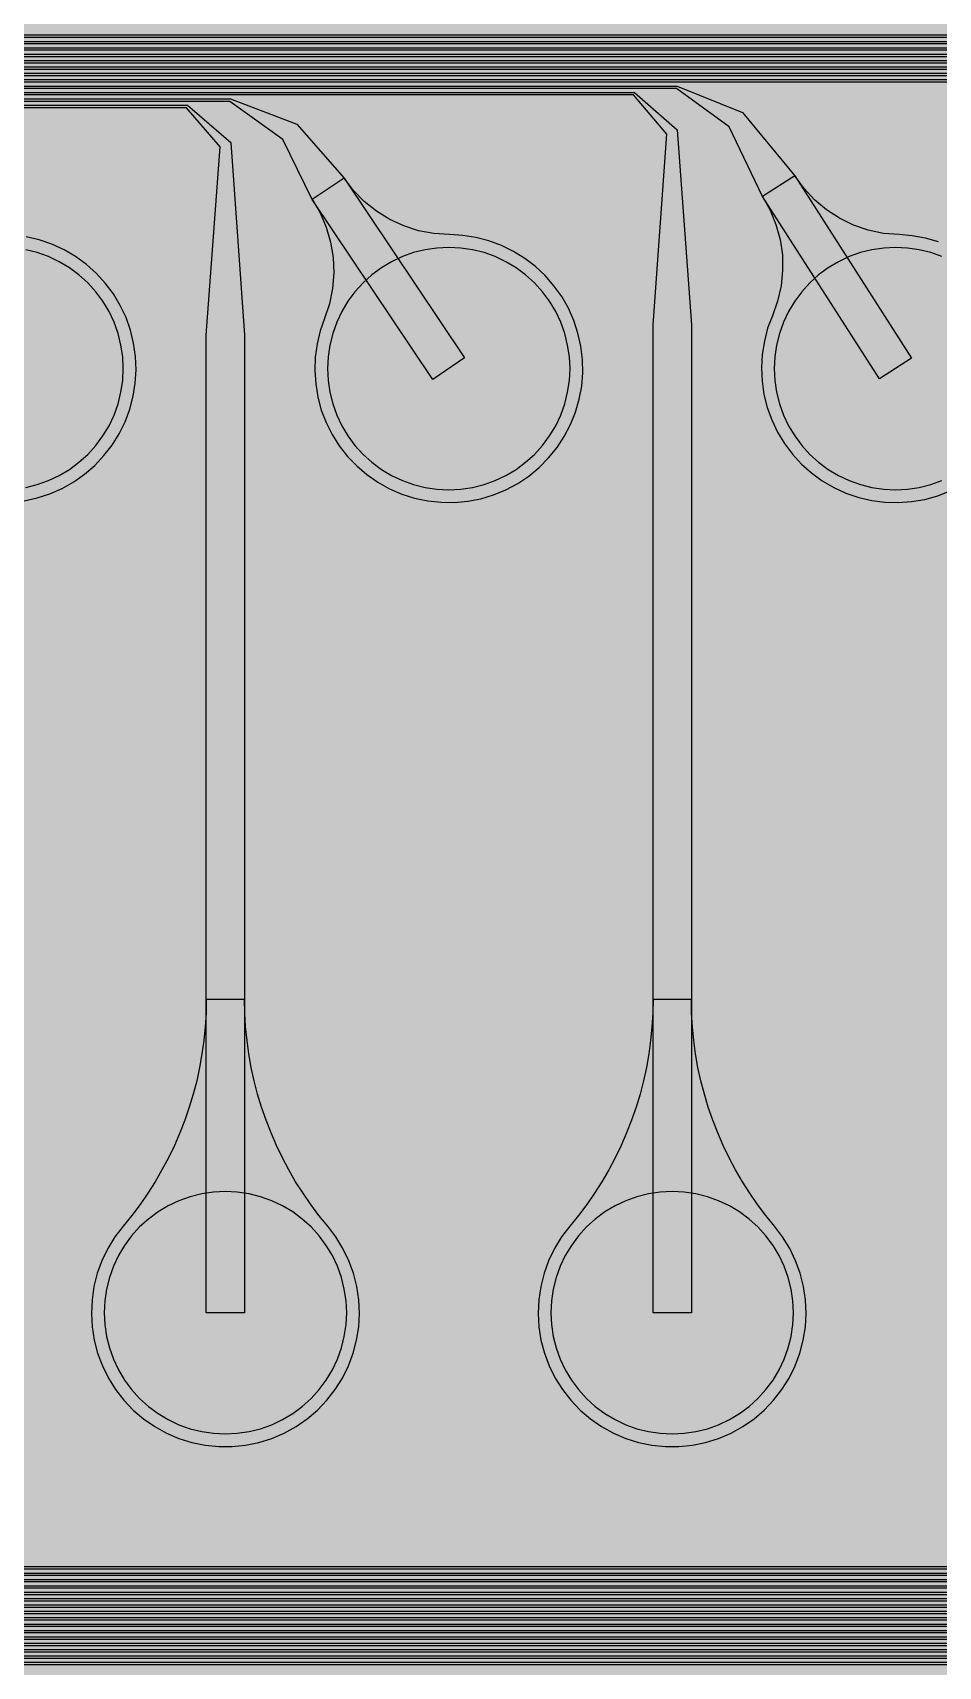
# Model space of a CAD drawing. Header units: metres. Extents: x -7240 to 10960, y -29667 to 1823.
# Drawn here: x -1903 to -1194, y -19170 to -17889 of the extents above; entities that cross this region are included whole.
import ezdxf

# ---------------------------------------------------------------- set-up
doc = ezdxf.new("R2010")
doc.units = ezdxf.units.M
for name, color, linetype in [('Metal1', 4, 'CONTINUOUS'), ('Polyimide', 7, 'CONTINUOUS'), ('Polyimide_Negative', 5, 'CONTINUOUS')]:
    doc.layers.add(name, color=color, linetype=linetype)

msp = doc.modelspace()

# ---------------------------------------------------------------- hatches: boundary and pattern name
at = {"layer": 'Polyimide'}
msp.add_hatch(color=7, dxfattribs=at).paths.add_polyline_path([(4088.5, -11806.9), (4098.7, -11851.2), (4115.6, -11893.5), (4138.6, -11932.7), (4167.4, -11968), (4201.1, -11998.5), (4239, -12023.6), (4280.3, -12042.7), (4349.2, -12073.7), (4413.2, -12113.8), (4471.3, -12162), (4522.3, -12217.7), (4565.4, -12279.7), (4599.7, -12346.9), (4624.7, -12418.2), (4639.9, -12492.2), (4645, -12567.5), (4639.9, -12642.8), (4624.7, -12716.8), (4599.7, -12788.1), (4565.4, -12855.3), (4522.3, -12917.3), (4471.3, -12973), (4413.2, -13021.2), (4349.2, -13061.3), (4280.3, -13092.3), (4239, -13111.4), (4201.1, -13136.5), (4167.4, -13167), (4138.6, -13202.3), (4115.6, -13241.5), (4098.7, -13283.8), (4088.5, -13328.1), (4085, -13373.5), (4085, -13567.5), (4099.4, -13861.6), (4142.6, -14152.8), (4214.2, -14438.4), (4313.4, -14715.5), (4439.2, -14981.7), (4590.6, -15234.2), (4766, -15470.7), (4963.7, -15688.8), (5181.8, -15886.5), (5418.3, -16061.9), (5670.8, -16213.3), (5936.9, -16339.1), (6214.1, -16438.3), (6499.7, -16509.9), (6790.9, -16553.1), (7085, -16567.5), (9960.4, -16567.5), (10038.8, -16571.4), (10116.4, -16582.9), (10192.6, -16601.9), (10266.5, -16628.4), (10337.5, -16662), (10404.8, -16702.3), (10467.9, -16749.1), (10526.1, -16801.8), (10578.8, -16860), (10625.6, -16923), (10665.9, -16990.4), (10699.5, -17061.4), (10725.9, -17135.3), (10745, -17211.4), (10756.5, -17289.1), (10760.4, -17367.5), (10760.4, -21957.3), (10721.6, -22012.9), (10686, -22070.6), (10653.6, -22130.1), (10624.5, -22191.4), (10598.9, -22254.2), (10576.8, -22318.2), (10558.3, -22383.5), (10543.4, -22449.6), (10532.2, -22516.5), (10524.7, -22583.8), (10521, -22651.5), (10521, -22719.3), (10524.7, -22787), (10532.2, -22854.4), (10543.4, -22921.2), (10558.3, -22987.4), (10576.8, -23052.6), (10598.9, -23116.7), (10624.5, -23179.5), (10653.6, -23240.7), (10686, -23300.3), (10721.6, -23357.9), (10760.4, -23413.5), (10760.4, -28667.5), (10756.5, -28745.9), (10745, -28823.6), (10725.9, -28899.7), (10699.5, -28973.6), (10665.9, -29044.6), (10625.6, -29112), (10578.8, -29175), (10526.1, -29233.2), (10467.9, -29285.9), (10404.8, -29332.7), (10337.5, -29373), (10266.5, -29406.6), (10192.6, -29433.1), (10116.4, -29452.1), (10038.8, -29463.6), (9960.4, -29467.5), (-6239.6, -29467.5), (-6318, -29463.6), (-6395.7, -29452.1), (-6471.9, -29433.1), (-6545.8, -29406.6), (-6616.7, -29373), (-6684.1, -29332.7), (-6747.1, -29285.9), (-6805.3, -29233.2), (-6858, -29175), (-6904.8, -29112), (-6945.2, -29044.6), (-6978.7, -28973.6), (-7005.2, -28899.7), (-7024.3, -28823.6), (-7035.8, -28745.9), (-7039.6, -28667.5), (-7039.6, -23426.3), (-6999.4, -23370.1), (-6962.3, -23311.6), (-6928.7, -23251.2), (-6898.5, -23189), (-6871.8, -23125.1), (-6848.8, -23059.9), (-6829.5, -22993.4), (-6814, -22926), (-6802.4, -22857.8), (-6794.6, -22789.1), (-6790.7, -22720), (-6790.7, -22650.8), (-6794.6, -22581.8), (-6802.4, -22513), (-6814, -22444.8), (-6829.5, -22377.4), (-6848.8, -22311), (-6871.8, -22245.7), (-6898.5, -22181.9), (-6928.7, -22119.7), (-6962.3, -22059.2), (-6999.4, -22000.8), (-7039.6, -21944.5), (-7039.6, -17367.5), (-7035.8, -17289.1), (-7024.3, -17211.4), (-7005.2, -17135.3), (-6978.7, -17061.4), (-6945.2, -16990.4), (-6904.8, -16923), (-6858, -16860), (-6805.3, -16801.8), (-6747.1, -16749.1), (-6684.1, -16702.3), (-6616.7, -16662), (-6545.8, -16628.4), (-6471.9, -16601.9), (-6395.7, -16582.9), (-6318, -16571.4), (-6239.6, -16567.5), (-3334, -16567.5), (-3039.9, -16553.1), (-2748.7, -16509.9), (-2463.1, -16438.3), (-2185.9, -16339.1), (-1919.8, -16213.3), (-1667.3, -16061.9), (-1430.8, -15886.5), (-1212.7, -15688.8), (-1015, -15470.7), (-839.6, -15234.2), (-688.2, -14981.7), (-562.4, -14715.5), (-463.2, -14438.4), (-391.6, -14152.8), (-348.4, -13861.6), (-334, -13567.5), (-334, -13373.5), (-337.5, -13328.1), (-347.7, -13283.8), (-364.6, -13241.5), (-387.6, -13202.3), (-416.4, -13167), (-450.1, -13136.5), (-488, -13111.4), (-529.3, -13092.3), (-529.3, -13092.3), (-598.2, -13061.3), (-662.2, -13021.2), (-720.3, -12973), (-771.3, -12917.3), (-814.4, -12855.3), (-848.7, -12788.1), (-873.7, -12716.8), (-888.9, -12642.8), (-894, -12567.5), (-888.9, -12492.2), (-873.7, -12418.2), (-848.7, -12346.9), (-814.4, -12279.7), (-771.3, -12217.7), (-720.3, -12162), (-662.2, -12113.8), (-598.2, -12073.7), (-529.3, -12042.7), (-488, -12023.6), (-450.1, -11998.5), (-416.4, -11968), (-387.6, -11932.7), (-364.6, -11893.5), (-347.7, -11851.2), (-337.5, -11806.9), (-334, -11761.5), (-334, -11074.3), (-337.5, -11028.9), (-347.7, -10984.6), (-364.6, -10942.4), (-387.6, -10903.1), (-416.4, -10867.8), (-450.1, -10837.3), (-488, -10812.2), (-529.3, -10793.2), (-529.3, -10793.2), (-598.2, -10762.1), (-662.2, -10722.1), (-720.3, -10673.8), (-771.3, -10618.1), (-814.4, -10556.1), (-848.7, -10488.9), (-873.7, -10417.6), (-888.9, -10343.7), (-894, -10268.3), (-888.9, -10193), (-873.7, -10119), (-848.7, -10047.8), (-814.4, -9980.5), (-771.3, -9918.5), (-720.3, -9862.9), (-662.2, -9814.6), (-598.2, -9774.6), (-529.3, -9743.5), (-488, -9724.5), (-450.1, -9699.4), (-416.4, -9668.8), (-387.6, -9633.5), (-364.6, -9594.3), (-347.7, -9552), (-337.5, -9507.7), (-334, -9462.4), (-334, -8775.1), (-337.5, -8729.8), (-347.7, -8685.5), (-364.6, -8643.2), (-387.6, -8604), (-416.4, -8568.7), (-450.1, -8538.1), (-488, -8513), (-529.3, -8494), (-529.3, -8494), (-598.2, -8462.9), (-662.2, -8422.9), (-720.3, -8374.6), (-771.3, -8319), (-814.4, -8257), (-848.7, -8189.7), (-873.7, -8118.5), (-888.9, -8044.5), (-894, -7969.2), (-888.9, -7893.8), (-873.7, -7819.9), (-848.7, -7748.6), (-814.4, -7681.4), (-771.3, -7619.4), (-720.3, -7563.7), (-662.2, -7515.4), (-598.2, -7475.4), (-529.3, -7444.3), (-529.3, -7444.3), (-488, -7425.3), (-450.1, -7400.2), (-416.4, -7369.7), (-387.6, -7334.4), (-364.6, -7295.1), (-347.7, -7252.9), (-337.5, -7208.6), (-334, -7163.2), (-334, -6476), (-337.5, -6430.6), (-347.7, -6386.3), (-364.6, -6344), (-387.6, -6304.8), (-416.4, -6269.5), (-450.1, -6239), (-488, -6213.9), (-529.3, -6194.8), (-529.3, -6194.8), (-598.2, -6163.8), (-662.2, -6123.7), (-720.3, -6075.5), (-771.3, -6019.8), (-814.4, -5957.8), (-848.7, -5890.6), (-873.7, -5819.3), (-888.9, -5745.3), (-894, -5670), (-888.9, -5594.7), (-873.7, -5520.7), (-848.7, -5449.4), (-814.4, -5382.2), (-771.3, -5320.2), (-720.3, -5264.5), (-662.2, -5216.3), (-598.2, -5176.2), (-529.3, -5145.2), (-529.3, -5145.2), (-488, -5126.1), (-450.1, -5101), (-416.4, -5070.5), (-387.6, -5035.2), (-364.6, -4996), (-347.7, -4953.7), (-337.5, -4909.4), (-334, -4864), (-334, 380), (-334, 1522.5), (-289, 1522.5), (-288.8, 1515.6), (-288.1, 1508.8), (-287, 1502), (-285.4, 1495.3), (-283.4, 1488.7), (-281, 1482.3), (-278.2, 1476.1), (-274.9, 1470), (-271.3, 1464.2), (-267.3, 1458.6), (-262.9, 1453.3), (-258.2, 1448.3), (-253.2, 1443.6), (-247.9, 1439.2), (-242.3, 1435.2), (-236.5, 1431.6), (-230.4, 1428.3), (-224.2, 1425.5), (-217.8, 1423.1), (-211.2, 1421.1), (-204.5, 1419.5), (-197.7, 1418.4), (-190.9, 1417.7), (-184, 1417.5), (-177.1, 1417.7), (-170.3, 1418.4), (-163.5, 1419.5), (-156.8, 1421.1), (-150.2, 1423.1), (-143.8, 1425.5), (-137.6, 1428.3), (-131.5, 1431.6), (-125.7, 1435.2), (-120.1, 1439.2), (-114.8, 1443.6), (-109.8, 1448.3), (-105.1, 1453.3), (-100.7, 1458.6), (-96.7, 1464.2), (-93.1, 1470), (-89.8, 1476.1), (-87, 1482.3), (-84.6, 1488.7), (-82.6, 1495.3), (-81, 1502), (-79.9, 1508.8), (-79.2, 1515.6), (-79, 1522.5), (1786, 1522.5), (3835, 1522.5), (3835.2, 1529), (3835.9, 1535.6), (3836.9, 1542), (3838.4, 1548.4), (3840.3, 1554.6), (3842.6, 1560.8), (3845.3, 1566.7), (3848.4, 1572.5), (3851.9, 1578.1), (3855.7, 1583.4), (3859.8, 1588.4), (3864.3, 1593.2), (3869.1, 1597.7), (3874.1, 1601.8), (3879.4, 1605.6), (3885, 1609.1), (3890.8, 1612.2), (3896.7, 1614.9), (3902.9, 1617.2), (3909.1, 1619.1), (3915.5, 1620.6), (3921.9, 1621.6), (3928.5, 1622.3), (3935, 1622.5), (3941.5, 1622.3), (3948.1, 1621.6), (3954.5, 1620.6), (3960.9, 1619.1), (3967.1, 1617.2), (3973.3, 1614.9), (3979.2, 1612.2), (3985, 1609.1), (3990.6, 1605.6), (3995.9, 1601.8), (4000.9, 1597.7), (4005.7, 1593.2), (4010.2, 1588.4), (4014.3, 1583.4), (4018.1, 1578.1), (4021.6, 1572.5), (4024.7, 1566.7), (4027.4, 1560.8), (4029.7, 1554.6), (4031.6, 1548.4), (4033.1, 1542), (4034.1, 1535.6), (4034.8, 1529), (4035, 1522.5), (4085, 1522.5), (4085, 380), (4085, 330), (4085, -4864), (4088.5, -4909.4), (4098.7, -4953.7), (4115.6, -4996), (4138.6, -5035.2), (4167.4, -5070.5), (4201.1, -5101), (4239, -5126.1), (4280.3, -5145.2), (4280.3, -5145.2), (4349.2, -5176.2), (4413.2, -5216.3), (4471.3, -5264.5), (4522.3, -5320.2), (4565.4, -5382.2), (4599.7, -5449.4), (4624.7, -5520.7), (4639.9, -5594.7), (4645, -5670), (4639.9, -5745.3), (4624.7, -5819.3), (4599.7, -5890.6), (4565.4, -5957.8), (4522.3, -6019.8), (4471.3, -6075.5), (4413.2, -6123.7), (4349.2, -6163.8), (4280.3, -6194.8), (4239, -6213.9), (4201.1, -6239), (4167.4, -6269.5), (4138.6, -6304.8), (4115.6, -6344), (4098.7, -6386.3), (4088.5, -6430.6), (4085, -6476), (4085, -11761.5), (4088.5, -11806.9)])

# ---------------------------------------------------------------- linework, layer by layer
at = {"layer": 'Metal1'}
for points in [[(-5908.1, -19217.9), (-5908.1, -17921.6), (-5877.5, -17891), (143.3, -17891), (179.6, -17919.2), (187.9, -17982.8), (187.9, -18152.5), (157.9, -18152.5), (157.9, -17982.8), (166.1, -17924.8), (142.5, -17893), (-5876.7, -17893), (-5906.1, -17922.4), (-5906.1, -19217.1)], [(-5903.1, -19212.9), (-5903.1, -17926.6), (-5872.5, -17896), (-31.7, -17896), (1.8, -17925.4), (12.9, -18086.2), (12.9, -18892.5), (-17.1, -18892.5), (-17.1, -18086.2), (-6.1, -17928.6), (-32.5, -17898), (-5871.7, -17898), (-5901.1, -17927.4), (-5901.1, -19212.1)], [(-5898.1, -19207.9), (-5898.1, -17931.6), (-5867.5, -17901), (-348.1, -17901), (-299, -17923.6), (-247.4, -17997.3), (-164.1, -18145.1), (-190.2, -18159.9), (-273.5, -18012), (-308.2, -17932.6), (-348.6, -17903), (-5866.7, -17903), (-5896.1, -17932.4), (-5896.1, -19207.1)], [(-5893.1, -19202.9), (-5893.1, -17936.6), (-5862.5, -17906), (-381.7, -17906), (-348.1, -17935.4), (-337.1, -18094.2), (-337.1, -18892.5), (-367.1, -18892.5), (-367.1, -18094.2), (-356.1, -17938.6), (-382.5, -17908), (-5861.7, -17908), (-5891.1, -17937.4), (-5891.1, -19202.1)], [(-5888.1, -19197.9), (-5888.1, -17941.6), (-5857.5, -17911), (-698.1, -17911), (-648.4, -17933), (-600.1, -17998.6), (-514.2, -18144.9), (-540.1, -18160.1), (-626, -18013.8), (-657.9, -17942.7), (-698.6, -17913), (-5856.7, -17913), (-5886.1, -17942.4), (-5886.1, -19197.1)], [(-5883.1, -19192.9), (-5883.1, -17946.6), (-5852.5, -17916), (-731.7, -17916), (-698.1, -17945.3), (-687.1, -18102.2), (-687.1, -18892.5), (-717.1, -18892.5), (-717.1, -18102.2), (-706.1, -17948.7), (-732.5, -17918), (-5851.7, -17918), (-5881.1, -17947.4), (-5881.1, -19192.1)], [(-5878.1, -19187.9), (-5878.1, -17951.6), (-5847.5, -17921), (-1048.1, -17921), (-997.7, -17942.4), (-953, -18000), (-864.3, -18144.7), (-889.9, -18160.3), (-978.6, -18015.6), (-1007.7, -17952.8), (-1048.6, -17923), (-5846.7, -17923), (-5876.1, -17952.4), (-5876.1, -19187.1)], [(-5873.1, -19182.9), (-5873.1, -17956.6), (-5842.5, -17926), (-1081.7, -17926), (-1048.1, -17955.3), (-1037.1, -18110.2), (-1037.1, -18892.5), (-1067.1, -18892.5), (-1067.1, -18110.2), (-1056.2, -17958.7), (-1082.5, -17928), (-5841.7, -17928), (-5871.1, -17957.4), (-5871.1, -19182.1)], [(-5868.1, -19177.9), (-5868.1, -17961.6), (-5837.5, -17931), (-1398.1, -17931), (-1346.9, -17951.7), (-1306, -18001.5), (-1214.5, -18144.4), (-1239.8, -18160.6), (-1331.3, -18017.7), (-1357.4, -17962.9), (-1398.6, -17933), (-5836.7, -17933), (-5866.1, -17962.4), (-5866.1, -19177.1)], [(-5863.1, -19172.9), (-5863.1, -17966.6), (-5832.5, -17936), (-1431.7, -17936), (-1398.1, -17965.3), (-1387.1, -18118.2), (-1387.1, -18892.5), (-1417.1, -18892.5), (-1417.1, -18118.2), (-1406.2, -17968.7), (-1432.5, -17938), (-5831.7, -17938), (-5861.1, -17967.4), (-5861.1, -19172.1)], [(-5827.5, -19198.5), (-5858.1, -19167.9), (-5858.1, -17971.6), (-5827.5, -17941), (-1748.1, -17941), (-1696.1, -17960.8), (-1659.2, -18003.2), (-1564.7, -18144.1), (-1589.6, -18160.9), (-1684.1, -18019.9), (-1707.1, -17973), (-1748.6, -17943), (-5826.7, -17943), (-5856.1, -17972.4), (-5856.1, -19167.1), (-5826.7, -19196.5)], [(-5822.5, -19193.5), (-5853.1, -19162.9), (-5853.1, -17976.6), (-5822.5, -17946), (-1781.7, -17946), (-1748, -17975.3), (-1737.1, -18126.2), (-1737.1, -18892.5), (-1767.1, -18892.5), (-1767.1, -18126.2), (-1756.2, -17978.7), (-1782.5, -17948), (-5821.7, -17948), (-5851.1, -17977.4), (-5851.1, -19162.1), (-5821.7, -19191.5)], [(628.3, -19168.5), (-5797.5, -19168.5), (-5828.1, -19137.9), (-5828.1, -18001.6), (-5797.5, -17971), (-2798.1, -17971), (-2743.4, -17987.6), (-2719.9, -18009.6), (-2615.3, -18143.3), (-2638.9, -18161.7), (-2743.5, -18028.1), (-2756.3, -18003.6), (-2798.6, -17973), (-5796.7, -17973), (-5826.1, -18002.4), (-5826.1, -19137.1), (-5796.7, -19166.5), (627.5, -19166.5)], [(623.3, -19163.5), (-5792.5, -19163.5), (-5823.1, -19132.9), (-5823.1, -18006.6), (-5792.5, -17976), (-2831.7, -17976), (-2797.9, -18005.3), (-2787.1, -18150.2), (-2787.1, -18892.5), (-2817.1, -18892.5), (-2817.1, -18150.2), (-2806.3, -18008.7), (-2832.5, -17978), (-5791.7, -17978), (-5821.1, -18007.4), (-5821.1, -19132.1), (-5791.7, -19161.5), (622.5, -19161.5)], [(618.3, -19158.5), (-5787.5, -19158.5), (-5818.1, -19127.9), (-5818.1, -18011.6), (-5787.5, -17981), (-3177.4, -17981), (-3121.3, -17995.6), (-3086.5, -18021.9), (-2966.5, -18141.9), (-2987.7, -18163.1), (-3107.7, -18043.1), (-3131.5, -18010.9), (-3177.8, -17983), (-5786.7, -17983), (-5816.1, -18012.4), (-5816.1, -19127.1), (-5786.7, -19156.5), (617.5, -19156.5)], [(613.3, -19153.5), (-5782.5, -19153.5), (-5813.1, -19122.9), (-5813.1, -18016.6), (-5782.5, -17986), (-3181.7, -17986), (-3147.9, -18015.2), (-3137.1, -18158.2), (-3137.1, -18892.5), (-3167.1, -18892.5), (-3167.1, -18158.2), (-3156.4, -18018.8), (-3182.5, -17988), (-5781.7, -17988), (-5811.1, -18017.4), (-5811.1, -19122.1), (-5781.7, -19151.5), (612.5, -19151.5)], [(608.3, -19148.5), (-5777.5, -19148.5), (-5808.1, -19117.9), (-5808.1, -18021.6), (-5777.5, -17991), (-3517.4, -17991), (-3460.5, -18004.4), (-3436.5, -18021.9), (-3316.5, -18141.9), (-3337.7, -18163.1), (-3457.7, -18043.1), (-3472.3, -18022), (-3517.8, -17993), (-5776.7, -17993), (-5806.1, -18022.4), (-5806.1, -19117.1), (-5776.7, -19146.5), (607.5, -19146.5)], [(603.3, -19143.5), (-5772.5, -19143.5), (-5803.1, -19112.9), (-5803.1, -18026.6), (-5772.5, -17996), (-3531.7, -17996), (-3497.9, -18025.2), (-3487.1, -18166.2), (-3487.1, -18892.5), (-3517.1, -18892.5), (-3517.1, -18166.2), (-3506.4, -18028.8), (-3532.5, -17998), (-5771.7, -17998), (-5801.1, -18027.4), (-5801.1, -19112.1), (-5771.7, -19141.5), (602.5, -19141.5)], [(598.3, -19138.5), (-5767.5, -19138.5), (-5798.1, -19107.9), (-5798.1, -18031.6), (-5767.5, -18001), (-3857.4, -18001), (-3799.4, -18012.8), (-3786.5, -18021.9), (-3666.5, -18141.9), (-3687.7, -18163.1), (-3807.7, -18043.1), (-3813.4, -18033.7), (-3857.8, -18003), (-5766.7, -18003), (-5796.1, -18032.4), (-5796.1, -19107.1), (-5766.7, -19136.5), (597.5, -19136.5)], [(-1193.5, -18053), (-1203.6, -18050.2), (-1214, -18048.3), (-1224.4, -18047.5), (-1236.5, -18046.5), (-1248.5, -18044), (-1260, -18040), (-1270.9, -18034.7), (-1281.2, -18028), (-1290.5, -18020.2), (-1298.8, -18011.3), (-1306, -18001.5), (-1331.3, -18017.7), (-1331.3, -18017.7), (-1325.3, -18028.3), (-1320.8, -18039.6), (-1317.6, -18051.4), (-1315.8, -18063.4), (-1315.6, -18075.6), (-1316.8, -18087.7), (-1319.5, -18099.6), (-1323.6, -18111.1), (-1327.3, -18120.9), (-1329.9, -18131), (-1331.5, -18141.4), (-1332.1, -18151.8), (-1331.7, -18162.3), (-1330.2, -18172.7), (-1327.6, -18182.9), (-1324.1, -18192.7), (-1319.6, -18202.2), (-1314.2, -18211.2), (-1307.9, -18219.6), (-1300.8, -18227.3), (-1293, -18234.2), (-1284.5, -18240.4), (-1275.5, -18245.7), (-1266, -18250.1), (-1256, -18253.4), (-1245.8, -18255.8), (-1235.5, -18257.2), (-1225, -18257.5), (-1214.5, -18256.7), (-1204.2, -18255), (-1194.1, -18252.2), (-1184.3, -18248.4)], [(593.3, -19133.5), (-5762.5, -19133.5), (-5793.1, -19102.9), (-5793.1, -18036.6), (-5762.5, -18006), (-3881.7, -18006), (-3847.8, -18035.2), (-3837.1, -18174.2), (-3837.1, -18892.5), (-3867.1, -18892.5), (-3867.1, -18174.2), (-3856.4, -18038.8), (-3882.5, -18008), (-5761.7, -18008), (-5791.1, -18037.4), (-5791.1, -19102.1), (-5761.7, -19131.5), (592.5, -19131.5)], [(588.3, -19128.5), (-5757.5, -19128.5), (-5788.1, -19097.9), (-5788.1, -18041.6), (-5757.5, -18011), (-4197.4, -18011), (-4137.9, -18020.5), (-4016.5, -18141.9), (-4037.7, -18163.1), (-4154.9, -18045.9), (-4197.8, -18013), (-5756.7, -18013), (-5786.1, -18042.4), (-5786.1, -19097.1), (-5756.7, -19126.5), (587.5, -19126.5)], [(583.3, -19123.5), (-5752.5, -19123.5), (-5783.1, -19092.9), (-5783.1, -18046.6), (-5752.5, -18016), (-4231.7, -18016), (-4197.8, -18045.2), (-4187.1, -18182.2), (-4187.1, -18892.5), (-4217.1, -18892.5), (-4217.1, -18182.2), (-4206.5, -18048.8), (-4232.5, -18018), (-5751.7, -18018), (-5781.1, -18047.4), (-5781.1, -19092.1), (-5751.7, -19121.5), (582.5, -19121.5)], [(578.3, -19118.5), (-5747.5, -19118.5), (-5778.1, -19087.9), (-5778.1, -18051.6), (-5747.5, -18021), (-4537.4, -18021), (-4477.9, -18030.5), (-4366.5, -18141.9), (-4387.7, -18163.1), (-4494.9, -18055.9), (-4537.8, -18023), (-5746.7, -18023), (-5776.1, -18052.4), (-5776.1, -19087.1), (-5746.7, -19116.5), (577.5, -19116.5)], [(573.3, -19113.5), (-5742.5, -19113.5), (-5773.1, -19082.9), (-5773.1, -18056.6), (-5742.5, -18026), (-4581.7, -18026), (-4547.7, -18055.2), (-4537.1, -18190.2), (-4537.1, -18892.5), (-4567.1, -18892.5), (-4567.1, -18190.2), (-4556.5, -18058.8), (-4582.5, -18028), (-5741.7, -18028), (-5771.1, -18057.4), (-5771.1, -19082.1), (-5741.7, -19111.5), (572.5, -19111.5)], [(568.3, -19108.5), (-5737.5, -19108.5), (-5768.1, -19077.9), (-5768.1, -18061.6), (-5737.5, -18031), (-4877.4, -18031), (-4817.9, -18040.5), (-4716.5, -18141.9), (-4737.7, -18163.1), (-4834.9, -18065.9), (-4877.8, -18033), (-5736.7, -18033), (-5766.1, -18062.4), (-5766.1, -19077.1), (-5736.7, -19106.5), (567.5, -19106.5)], [(563.3, -19103.5), (-5732.5, -19103.5), (-5763.1, -19072.9), (-5763.1, -18066.6), (-5732.5, -18036), (-4931.7, -18036), (-4897.7, -18065.2), (-4887.1, -18198.2), (-4887.1, -18892.5), (-4917.1, -18892.5), (-4917.1, -18198.2), (-4906.5, -18068.8), (-4932.5, -18038), (-5731.7, -18038), (-5761.1, -18067.4), (-5761.1, -19072.1), (-5731.7, -19101.5), (562.5, -19101.5)], [(558.3, -19098.5), (-5727.5, -19098.5), (-5758.1, -19067.9), (-5758.1, -18071.6), (-5727.5, -18041), (-5217.4, -18041), (-5157.9, -18050.5), (-5066.5, -18141.9), (-5087.7, -18163.1), (-5174.9, -18075.9), (-5217.8, -18043), (-5726.7, -18043), (-5756.1, -18072.4), (-5756.1, -19067.1), (-5726.7, -19096.5), (557.5, -19096.5)], [(553.3, -19093.5), (-5722.5, -19093.5), (-5753.1, -19062.9), (-5753.1, -18076.6), (-5722.5, -18046), (-5281.7, -18046), (-5247.7, -18075.2), (-5237.1, -18206.2), (-5237.1, -18892.5), (-5267.1, -18892.5), (-5267.1, -18206.2), (-5256.6, -18078.8), (-5282.5, -18048), (-5721.7, -18048), (-5751.1, -18077.4), (-5751.1, -19062.1), (-5721.7, -19091.5), (552.5, -19091.5)], [(-1909.9, -18256.1), (-1899.7, -18253.9), (-1889.7, -18250.6), (-1880.1, -18246.4), (-1871, -18241.3), (-1862.5, -18235.2), (-1854.5, -18228.4), (-1847.3, -18220.7), (-1840.9, -18212.5), (-1835.4, -18203.6), (-1830.7, -18194.2), (-1827.1, -18184.4), (-1824.4, -18174.2), (-1822.7, -18163.9), (-1822.1, -18153.4), (-1822.6, -18142.9), (-1824, -18132.6), (-1826.5, -18122.4), (-1830, -18112.5), (-1834.5, -18103), (-1839.9, -18094), (-1846.2, -18085.6), (-1853.2, -18077.9), (-1861, -18070.9), (-1869.5, -18064.7), (-1878.5, -18059.4), (-1888, -18055), (-1898, -18051.6), (-1908.2, -18049.2)]]:
    msp.add_lwpolyline(points, dxfattribs=at)
for points in [[(-1684.1, -18019.9), (-1678, -18030.4), (-1673.1, -18041.6), (-1669.7, -18053.3), (-1667.7, -18065.3), (-1667.2, -18077.5), (-1668.2, -18089.6), (-1670.6, -18101.6), (-1674.5, -18113.1), (-1677.9, -18123), (-1680.3, -18133.2), (-1681.7, -18143.6), (-1682.1, -18154.1), (-1681.4, -18164.5), (-1679.7, -18174.9), (-1677, -18185), (-1673.2, -18194.8), (-1668.5, -18204.1), (-1662.9, -18213), (-1656.5, -18221.3), (-1649.2, -18228.8), (-1641.3, -18235.6), (-1632.7, -18241.6), (-1623.5, -18246.7), (-1613.9, -18250.9), (-1603.9, -18254), (-1593.6, -18256.2), (-1583.2, -18257.3), (-1572.7, -18257.4), (-1562.3, -18256.4), (-1552, -18254.5), (-1542, -18251.4), (-1532.3, -18247.4), (-1523.1, -18242.5), (-1514.4, -18236.7), (-1506.3, -18230), (-1498.9, -18222.5), (-1492.3, -18214.4), (-1486.6, -18205.6), (-1481.7, -18196.3), (-1477.8, -18186.6), (-1474.9, -18176.5), (-1473, -18166.2), (-1472.2, -18155.8), (-1472.4, -18145.3), (-1473.6, -18134.9), (-1475.9, -18124.7), (-1479.2, -18114.7), (-1483.4, -18105.1), (-1488.6, -18096), (-1494.7, -18087.5), (-1501.6, -18079.6), (-1509.2, -18072.4), (-1517.5, -18066.1), (-1526.4, -18060.6), (-1535.8, -18056), (-1545.7, -18052.3), (-1555.8, -18049.7), (-1566.2, -18048.1), (-1576.6, -18047.5), (-1588.8, -18046.7), (-1600.8, -18044.4), (-1612.4, -18040.7), (-1623.4, -18035.6), (-1633.8, -18029.2), (-1643.3, -18021.6), (-1651.8, -18012.9), (-1659.2, -18003.2), (-1684.1, -18019.9)], [(-1767.1, -18646.9), (-1767.3, -18657.7), (-1768, -18668.4), (-1769, -18679.1), (-1770.5, -18689.7), (-1772.3, -18700.3), (-1774.6, -18710.8), (-1777.3, -18721.1), (-1780.4, -18731.4), (-1783.9, -18741.6), (-1787.8, -18751.6), (-1792.1, -18761.4), (-1796.7, -18771.1), (-1801.8, -18780.6), (-1807.2, -18789.9), (-1812.9, -18798.9), (-1819, -18807.7), (-1825.5, -18816.3), (-1832.3, -18824.6), (-1838.7, -18833.1), (-1844.2, -18842.1), (-1848.9, -18851.7), (-1852.5, -18861.6), (-1855.1, -18871.9), (-1856.6, -18882.4), (-1857.1, -18893), (-1856.5, -18903.6), (-1854.9, -18914.1), (-1852.2, -18924.3), (-1848.5, -18934.2), (-1843.8, -18943.7), (-1838.1, -18952.7), (-1831.6, -18961.1), (-1824.3, -18968.8), (-1816.2, -18975.7), (-1807.5, -18981.7), (-1798.2, -18986.8), (-1788.5, -18991), (-1778.4, -18994.2), (-1768, -18996.3), (-1757.4, -18997.4), (-1746.8, -18997.4), (-1736.3, -18996.3), (-1725.9, -18994.2), (-1715.8, -18991), (-1706, -18986.8), (-1696.7, -18981.7), (-1688, -18975.7), (-1680, -18968.8), (-1672.6, -18961.1), (-1666.1, -18952.7), (-1660.5, -18943.7), (-1655.8, -18934.2), (-1652.1, -18924.3), (-1649.4, -18914.1), (-1647.7, -18903.6), (-1647.1, -18893), (-1647.6, -18882.4), (-1649.2, -18871.9), (-1651.8, -18861.6), (-1655.4, -18851.7), (-1660, -18842.1), (-1665.6, -18833.1), (-1672, -18824.6), (-1678.8, -18816.3), (-1685.2, -18807.7), (-1691.3, -18798.9), (-1697.1, -18789.9), (-1702.5, -18780.6), (-1707.5, -18771.1), (-1712.2, -18761.4), (-1716.4, -18751.6), (-1720.3, -18741.6), (-1723.8, -18731.4), (-1726.9, -18721.1), (-1729.6, -18710.8), (-1731.9, -18700.3), (-1733.8, -18689.7), (-1735.2, -18679.1), (-1736.3, -18668.4), (-1736.9, -18657.7), (-1737.1, -18646.9), (-1767.1, -18646.9)], [(-1417.1, -18646.9), (-1417.3, -18657.7), (-1418, -18668.4), (-1419, -18679.1), (-1420.5, -18689.7), (-1422.3, -18700.3), (-1424.6, -18710.8), (-1427.3, -18721.1), (-1430.4, -18731.4), (-1433.9, -18741.6), (-1437.8, -18751.6), (-1442.1, -18761.4), (-1446.7, -18771.1), (-1451.8, -18780.6), (-1457.2, -18789.9), (-1462.9, -18798.9), (-1469, -18807.7), (-1475.5, -18816.3), (-1482.3, -18824.6), (-1488.7, -18833.1), (-1494.2, -18842.1), (-1498.9, -18851.7), (-1502.5, -18861.6), (-1505.1, -18871.9), (-1506.6, -18882.4), (-1507.1, -18893), (-1506.5, -18903.6), (-1504.9, -18914.1), (-1502.2, -18924.3), (-1498.5, -18934.2), (-1493.8, -18943.7), (-1488.1, -18952.7), (-1481.6, -18961.1), (-1474.3, -18968.8), (-1466.2, -18975.7), (-1457.5, -18981.7), (-1448.2, -18986.8), (-1438.5, -18991), (-1428.4, -18994.2), (-1418, -18996.3), (-1407.4, -18997.4), (-1396.8, -18997.4), (-1386.3, -18996.3), (-1375.9, -18994.2), (-1365.8, -18991), (-1356, -18986.8), (-1346.7, -18981.7), (-1338, -18975.7), (-1330, -18968.8), (-1322.6, -18961.1), (-1316.1, -18952.7), (-1310.5, -18943.7), (-1305.8, -18934.2), (-1302.1, -18924.3), (-1299.4, -18914.1), (-1297.7, -18903.6), (-1297.1, -18893), (-1297.6, -18882.4), (-1299.2, -18871.9), (-1301.8, -18861.6), (-1305.4, -18851.7), (-1310, -18842.1), (-1315.6, -18833.1), (-1322, -18824.6), (-1328.8, -18816.3), (-1335.2, -18807.7), (-1341.3, -18798.9), (-1347.1, -18789.9), (-1352.5, -18780.6), (-1357.5, -18771.1), (-1362.2, -18761.4), (-1366.4, -18751.6), (-1370.3, -18741.6), (-1373.8, -18731.4), (-1376.9, -18721.1), (-1379.6, -18710.8), (-1381.9, -18700.3), (-1383.8, -18689.7), (-1385.2, -18679.1), (-1386.3, -18668.4), (-1386.9, -18657.7), (-1387.1, -18646.9), (-1417.1, -18646.9)]]:
    msp.add_lwpolyline(points, close=True, dxfattribs=at)
at = {"layer": 'Polyimide_Negative'}
for points in [[(-1908.6, -18245.7), (-1899.5, -18243.4), (-1890.8, -18240.3), (-1882.3, -18236.3), (-1874.3, -18231.5), (-1866.9, -18225.9), (-1859.9, -18219.7), (-1853.7, -18212.8), (-1848.1, -18205.3), (-1843.3, -18197.3), (-1839.4, -18188.9), (-1836.2, -18180.1), (-1834, -18171), (-1832.6, -18161.8), (-1832.1, -18152.5), (-1832.1, -18152.5), (-1832.6, -18143.2), (-1834, -18134), (-1836.2, -18124.9), (-1839.4, -18116.1), (-1843.3, -18107.7), (-1848.1, -18099.7), (-1853.7, -18092.2), (-1859.9, -18085.3), (-1866.9, -18079.1), (-1874.3, -18073.5), (-1882.3, -18068.7), (-1890.8, -18064.7), (-1899.5, -18061.6), (-1908.6, -18059.3)], [(-1190.8, -18064.7), (-1199.5, -18061.6), (-1208.6, -18059.3), (-1217.8, -18058), (-1227.1, -18057.5), (-1236.4, -18058), (-1245.7, -18059.3), (-1254.7, -18061.6), (-1263.5, -18064.7), (-1271.9, -18068.7), (-1279.9, -18073.5), (-1287.4, -18079.1), (-1294.3, -18085.3), (-1300.6, -18092.2), (-1306.1, -18099.7), (-1310.9, -18107.7), (-1314.9, -18116.1), (-1318, -18124.9), (-1320.3, -18134), (-1321.7, -18143.2), (-1322.1, -18152.5), (-1321.7, -18161.8), (-1320.3, -18171), (-1318, -18180.1), (-1314.9, -18188.9), (-1310.9, -18197.3), (-1306.1, -18205.3), (-1300.6, -18212.8), (-1294.3, -18219.7), (-1287.4, -18225.9), (-1279.9, -18231.5), (-1271.9, -18236.3), (-1263.5, -18240.3), (-1254.7, -18243.4), (-1245.7, -18245.7), (-1236.4, -18247), (-1227.1, -18247.5), (-1217.8, -18247), (-1208.6, -18245.7), (-1199.5, -18243.4), (-1190.8, -18240.3)]]:
    msp.add_lwpolyline(points, dxfattribs=at)
for points in [[(-1482.1, -18152.5), (-1482.6, -18143.2), (-1484, -18134), (-1486.2, -18124.9), (-1489.4, -18116.1), (-1493.3, -18107.7), (-1498.1, -18099.7), (-1503.7, -18092.2), (-1509.9, -18085.3), (-1516.9, -18079.1), (-1524.3, -18073.5), (-1532.3, -18068.7), (-1540.8, -18064.7), (-1549.5, -18061.6), (-1558.6, -18059.3), (-1567.8, -18058), (-1577.1, -18057.5), (-1586.4, -18058), (-1595.7, -18059.3), (-1604.7, -18061.6), (-1613.5, -18064.7), (-1621.9, -18068.7), (-1629.9, -18073.5), (-1637.4, -18079.1), (-1644.3, -18085.3), (-1650.6, -18092.2), (-1656.1, -18099.7), (-1660.9, -18107.7), (-1664.9, -18116.1), (-1668, -18124.9), (-1670.3, -18134), (-1671.7, -18143.2), (-1672.1, -18152.5), (-1671.7, -18161.8), (-1670.3, -18171), (-1668, -18180.1), (-1664.9, -18188.9), (-1660.9, -18197.3), (-1656.1, -18205.3), (-1650.6, -18212.8), (-1644.3, -18219.7), (-1637.4, -18225.9), (-1629.9, -18231.5), (-1621.9, -18236.3), (-1613.5, -18240.3), (-1604.7, -18243.4), (-1595.7, -18245.7), (-1586.4, -18247), (-1577.1, -18247.5), (-1567.8, -18247), (-1558.6, -18245.7), (-1549.5, -18243.4), (-1540.8, -18240.3), (-1532.3, -18236.3), (-1524.3, -18231.5), (-1516.9, -18225.9), (-1509.9, -18219.7), (-1503.7, -18212.8), (-1498.1, -18205.3), (-1493.3, -18197.3), (-1489.4, -18188.9), (-1486.2, -18180.1), (-1484, -18171), (-1482.6, -18161.8), (-1482.1, -18152.5)], [(-1657.1, -18892.5), (-1657.6, -18883.2), (-1659, -18874), (-1661.2, -18864.9), (-1664.4, -18856.1), (-1668.3, -18847.7), (-1673.1, -18839.7), (-1678.7, -18832.2), (-1684.9, -18825.3), (-1691.9, -18819.1), (-1699.3, -18813.5), (-1707.3, -18808.7), (-1715.8, -18804.7), (-1724.5, -18801.6), (-1733.6, -18799.3), (-1742.8, -18798), (-1752.1, -18797.5), (-1761.4, -18798), (-1770.7, -18799.3), (-1779.7, -18801.6), (-1788.5, -18804.7), (-1796.9, -18808.7), (-1804.9, -18813.5), (-1812.4, -18819.1), (-1819.3, -18825.3), (-1825.6, -18832.2), (-1831.1, -18839.7), (-1835.9, -18847.7), (-1839.9, -18856.1), (-1843, -18864.9), (-1845.3, -18874), (-1846.7, -18883.2), (-1847.1, -18892.5), (-1846.7, -18901.8), (-1845.3, -18911), (-1843, -18920.1), (-1839.9, -18928.9), (-1835.9, -18937.3), (-1831.1, -18945.3), (-1825.6, -18952.8), (-1819.3, -18959.7), (-1812.4, -18965.9), (-1804.9, -18971.5), (-1796.9, -18976.3), (-1788.5, -18980.3), (-1779.7, -18983.4), (-1770.7, -18985.7), (-1761.4, -18987), (-1752.1, -18987.5), (-1742.8, -18987), (-1733.6, -18985.7), (-1724.5, -18983.4), (-1715.8, -18980.3), (-1707.3, -18976.3), (-1699.3, -18971.5), (-1691.9, -18965.9), (-1684.9, -18959.7), (-1678.7, -18952.8), (-1673.1, -18945.3), (-1668.3, -18937.3), (-1664.4, -18928.9), (-1661.2, -18920.1), (-1659, -18911), (-1657.6, -18901.8), (-1657.1, -18892.5)], [(-1307.1, -18892.5), (-1307.6, -18883.2), (-1309, -18874), (-1311.2, -18864.9), (-1314.4, -18856.1), (-1318.3, -18847.7), (-1323.1, -18839.7), (-1328.7, -18832.2), (-1334.9, -18825.3), (-1341.9, -18819.1), (-1349.3, -18813.5), (-1357.3, -18808.7), (-1365.8, -18804.7), (-1374.5, -18801.6), (-1383.6, -18799.3), (-1392.8, -18798), (-1402.1, -18797.5), (-1411.4, -18798), (-1420.7, -18799.3), (-1429.7, -18801.6), (-1438.5, -18804.7), (-1446.9, -18808.7), (-1454.9, -18813.5), (-1462.4, -18819.1), (-1469.3, -18825.3), (-1475.6, -18832.2), (-1481.1, -18839.7), (-1485.9, -18847.7), (-1489.9, -18856.1), (-1493, -18864.9), (-1495.3, -18874), (-1496.7, -18883.2), (-1497.1, -18892.5), (-1496.7, -18901.8), (-1495.3, -18911), (-1493, -18920.1), (-1489.9, -18928.9), (-1485.9, -18937.3), (-1481.1, -18945.3), (-1475.6, -18952.8), (-1469.3, -18959.7), (-1462.4, -18965.9), (-1454.9, -18971.5), (-1446.9, -18976.3), (-1438.5, -18980.3), (-1429.7, -18983.4), (-1420.7, -18985.7), (-1411.4, -18987), (-1402.1, -18987.5), (-1392.8, -18987), (-1383.6, -18985.7), (-1374.5, -18983.4), (-1365.8, -18980.3), (-1357.3, -18976.3), (-1349.3, -18971.5), (-1341.9, -18965.9), (-1334.9, -18959.7), (-1328.7, -18952.8), (-1323.1, -18945.3), (-1318.3, -18937.3), (-1314.4, -18928.9), (-1311.2, -18920.1), (-1309, -18911), (-1307.6, -18901.8), (-1307.1, -18892.5)]]:
    msp.add_lwpolyline(points, close=True, dxfattribs=at)

doc.saveas('drawing.dxf')
